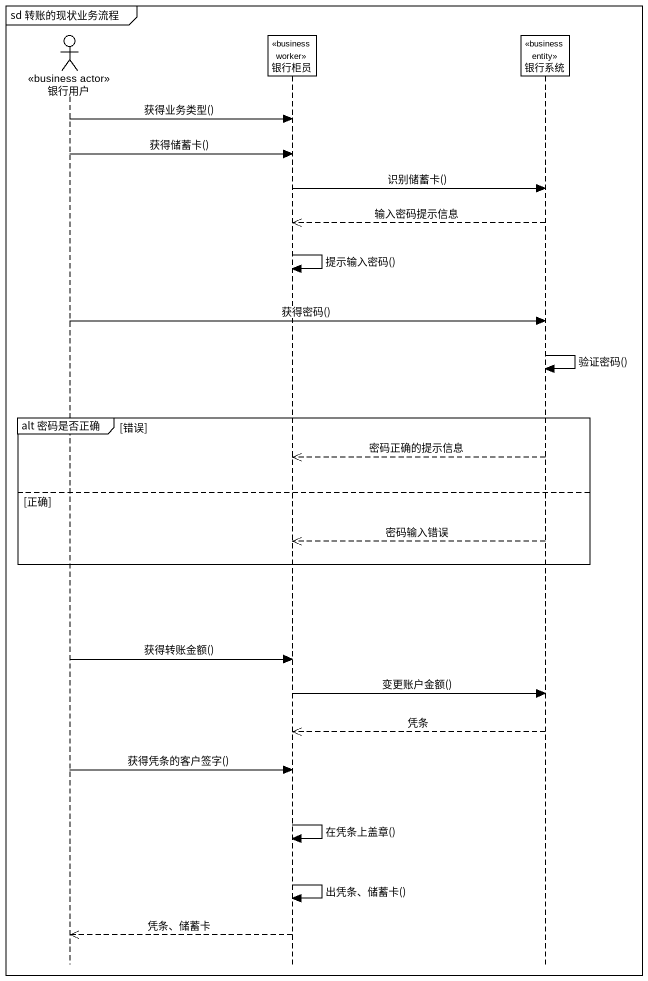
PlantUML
@startuml
mainframe sd 转账的现状业务流程
hide footbox
actor 银行用户 <<business actor>>
participant 银行柜员 <<business worker>>
participant 银行系统 <<business entity>>

银行用户 -> 银行柜员 : 获得业务类型()
银行用户 -> 银行柜员 : 获得储蓄卡()
银行柜员 -> 银行系统 : 识别储蓄卡()
银行系统 -->> 银行柜员 : 输入密码提示信息
银行柜员 -> 银行柜员 : 提示输入密码()
银行用户 -> 银行系统 : 获得密码()
银行系统 -> 银行系统 : 验证密码()
group alt 密码是否正确 [错误]
  银行系统 -->> 银行柜员 : 密码正确的提示信息
else 正确
  银行系统 -->> 银行柜员 : 密码输入错误
end
银行用户 -> 银行柜员 : 获得转账金额()
银行柜员 -> 银行系统 : 变更账户金额()
银行系统 -->> 银行柜员 : 凭条
银行用户 -> 银行柜员 : 获得凭条的客户签字()
银行柜员 -> 银行柜员 : 在凭条上盖章()
银行柜员 -> 银行柜员 : 出凭条、储蓄卡()
银行柜员 -->> 银行用户 : 凭条、储蓄卡
@enduml
